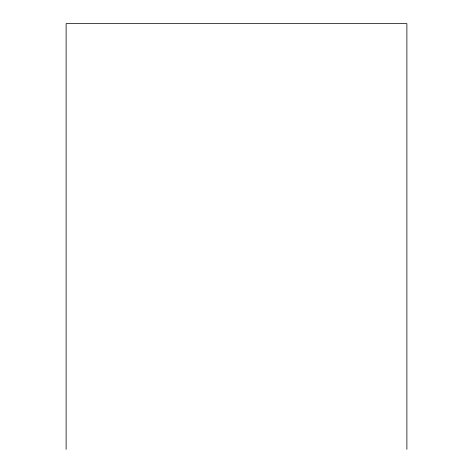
<?xml version="1.0" encoding="UTF-8"?>
<svg xmlns="http://www.w3.org/2000/svg" width="473" height="473" viewBox="0 0 473 473"><rect width="100%" height="100%" fill="white"/><g stroke="black" fill="none" stroke-linecap="round" stroke-linejoin="round"><path stroke-width="0.71" d="M406.886 449.35L406.886 23.65L66.114 23.65L66.114 449.35"/></g></svg>
